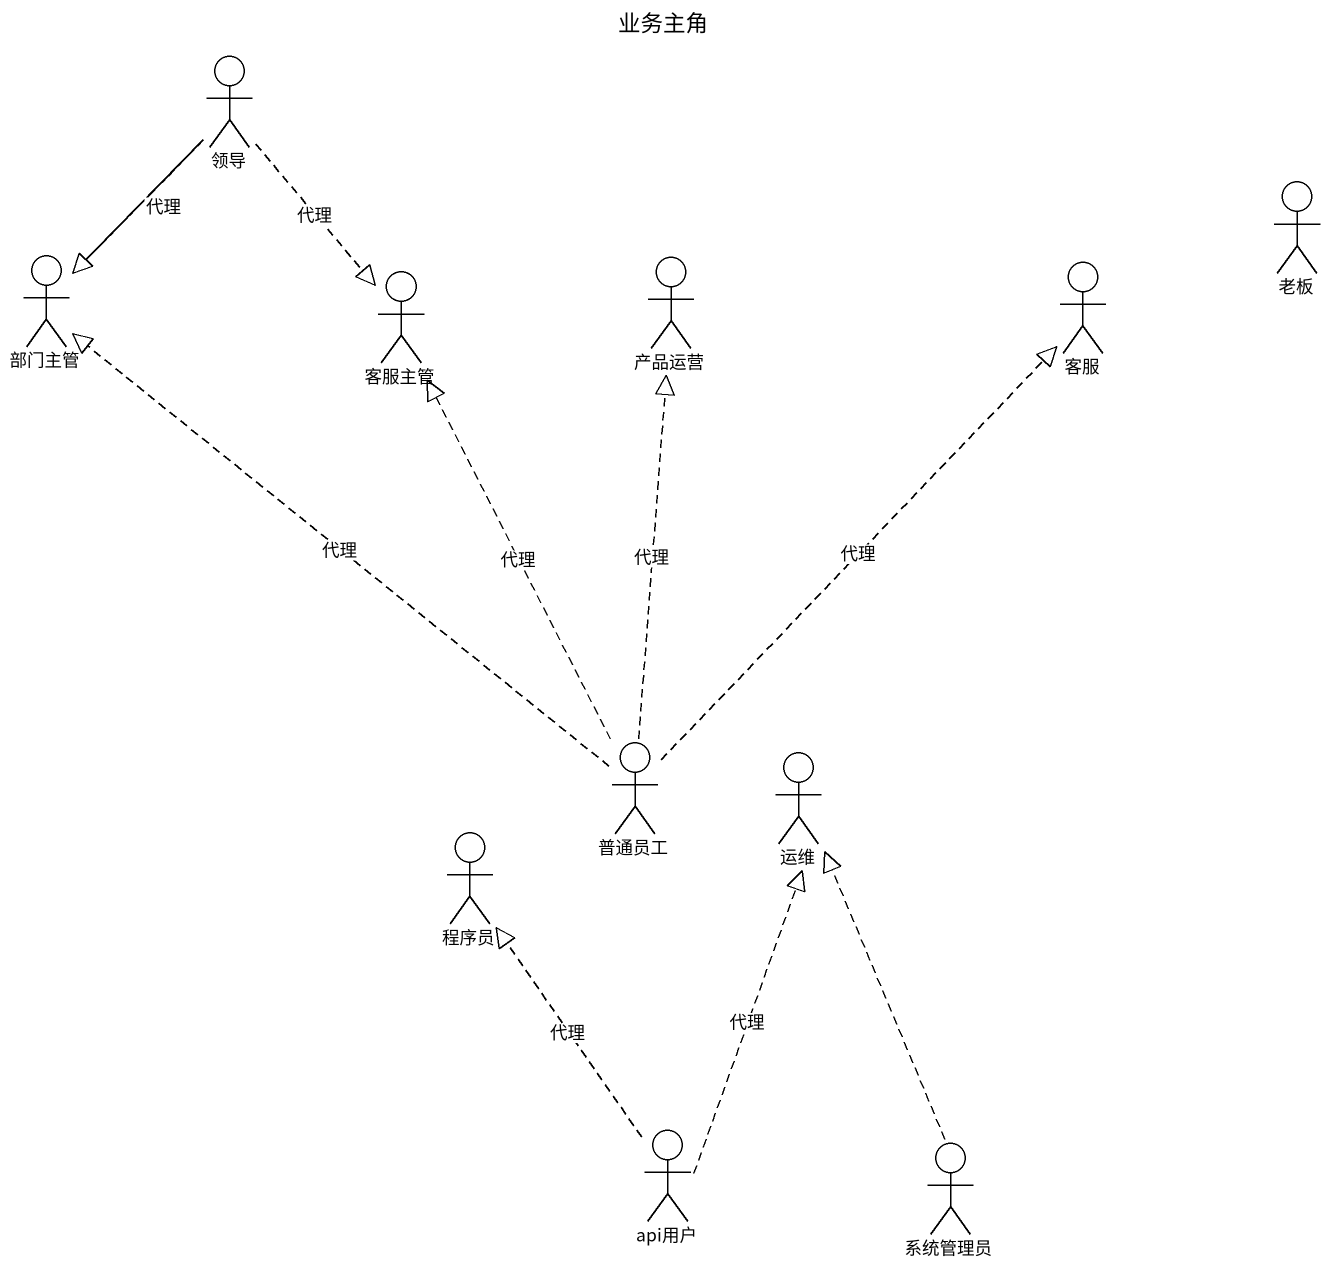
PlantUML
@startuml
title 业务主角
actor 领导
actor 老板
actor 部门主管
actor 客服主管
actor 产品运营
actor 客服
actor 普通员工
actor 运维
actor 程序员
actor api用户
actor 系统管理员
领导 --|> 部门主管
领导 ..|> 部门主管 : 代理
领导 ..|> 客服主管 : 代理
普通员工 .up.|> 部门主管 : 代理
普通员工 .up.|> 客服主管 : 代理
普通员工 .up.|> 产品运营 : 代理
普通员工 .up.|> 客服 : 代理
api用户 .up.|> 运维 : 代理
api用户 .up.|> 程序员 : 代理
系统管理员 .up.|> 运维
@enduml
